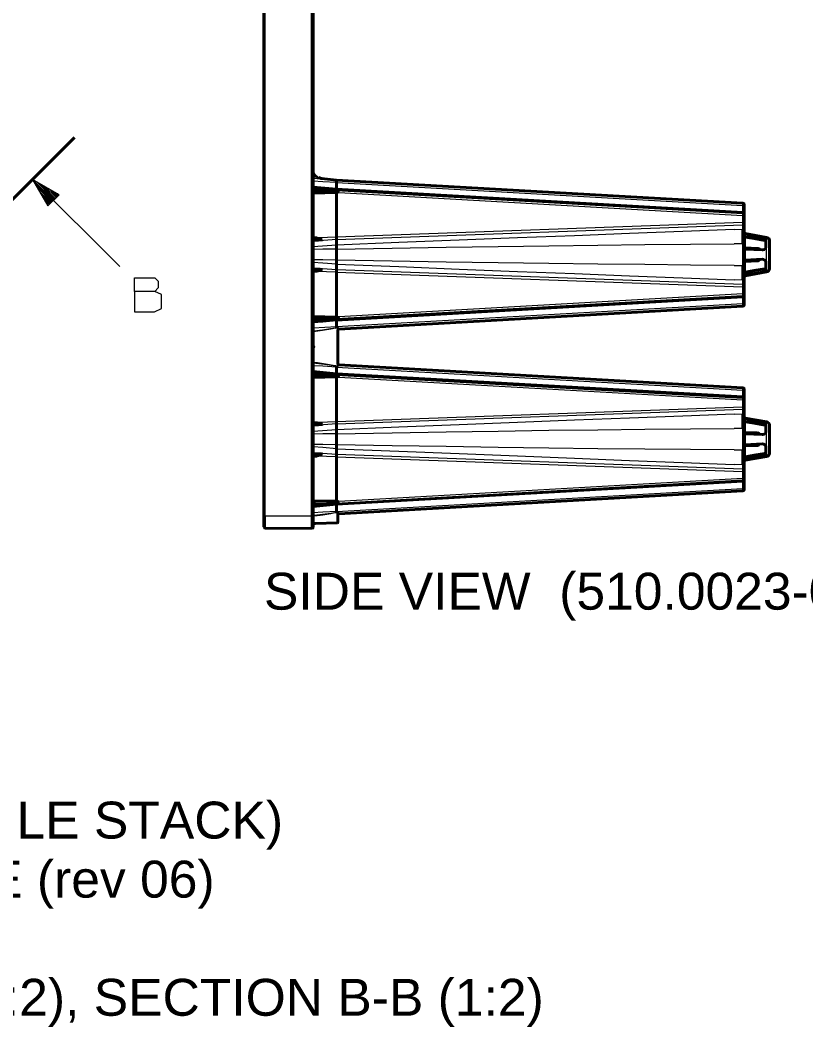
# Model space of a CAD drawing. Header units: millimetres. Extents: x 0 to 2941, y -405 to 1422.
# Drawn here: x 1274 to 1913, y -405 to 413 of the extents above; entities that cross this region are included whole.
import ezdxf

# ---------------------------------------------------------------- set-up
doc = ezdxf.new("R2010")
doc.units = ezdxf.units.MM
for name, color, linetype in [('FINE', 9, 'Continuous'), ('OUTLINE', 7, 'Continuous'), ('TITLE', 7, 'Continuous')]:
    doc.layers.add(name, color=color, linetype=linetype)
doc.styles.add('ARIAL', font='arial.ttf')

msp = doc.modelspace()

# ---------------------------------------------------------------- linework, layer by layer
at = {"layer": 'FINE', "lineweight": 9}
for p, q in [((1511.51, 9.99), (1511.51, 1139.99)), ((1281.14, 280.27), (1318.47, 317.6)), ((1301.5, 266.69), (1284.53, 283.66)), ((1301.5, 266.69), (1284.53, 283.66)), ((1300.8, 265.98), (1286.46, 280.31)), ((1302.21, 267.39), (1287.88, 281.72)), ((1302.92, 268.1), (1291.22, 279.79)), ((1531.47, 281.14), (1861.53, 262.4)), ((1300.09, 265.27), (1288.4, 276.96)), ((1299.38, 264.56), (1290.33, 273.62)), ((1298.67, 263.86), (1292.26, 270.27)), ((1303.62, 268.81), (1294.57, 277.86)), ((1304.33, 269.51), (1297.92, 275.93)), ((1305.04, 270.22), (1301.26, 274)), ((1305.75, 270.93), (1304.61, 272.07)), ((1305.75, 270.93), (1304.61, 272.07)), ((1531.47, 276.14), (1512.47, 277.98)), ((1512.47, 271.87), (1531.47, 272.37)), ((1513.92, 274.98), (1532.28, 274.5)), ((1513.92, 273.41), (1513.92, 274.98)), ((1861.53, 257.4), (1531.47, 276.14)), ((1532.24, 275.03), (1531.47, 275.06)), ((1531.47, 272.37), (1532.25, 272.39)), ((1532.25, 272.39), (1533.29, 273.04)), ((1532.28, 275), (1532.28, 274.5)), ((1532.28, 273.89), (1532.28, 273.39)), ((1533.29, 273.04), (1861.53, 254.4)), ((1533.41, 273.4), (1533.39, 274.21)), ((1297.97, 263.15), (1294.19, 266.93)), ((1297.26, 262.44), (1296.12, 263.58)), ((1297.26, 262.44), (1296.12, 263.58)), ((1861.53, 257.4), (1861.53, 262.4)), ((1861.53, 248.64), (1861.53, 254.4)), ((1861.53, 248.64), (1531.47, 236.7)), ((1531.47, 234.89), (1861.53, 246.83)), ((1854.47, 242.95), (1861.53, 243.22)), ((1514.77, 236.73), (1512.47, 236.79)), ((1531.47, 230.19), (1512.47, 228.73)), ((1531.47, 236.7), (1516.88, 236.17)), ((1854.47, 213.81), (1861.53, 213.77)), ((1531.47, 210.09), (1512.47, 211.47)), ((1514.77, 208.25), (1512.47, 208.19)), ((1861.53, 198.15), (1531.47, 210.09)), ((1531.47, 208.28), (1861.53, 196.34)), ((1861.53, 201.76), (1854.47, 202.03)), ((1861.53, 198.15), (1861.53, 201.76)), ((1861.53, 190.58), (1533.29, 171.94)), ((1861.53, 190.58), (1861.53, 196.34)), ((1531.47, 168.84), (1861.53, 187.59)), ((1861.53, 182.58), (1861.53, 187.59)), ((1512.47, 173.11), (1531.47, 172.62)), ((1531.47, 172.62), (1532.25, 172.6)), ((1532.25, 172.6), (1533.29, 171.94)), ((1531.47, 163.84), (1512.47, 162.76)), ((1513.92, 171.58), (1532.28, 171.1)), ((1532.24, 169.95), (1531.47, 169.92)), ((1532.28, 171.6), (1532.28, 171.1)), ((1532.28, 171.1), (1532.28, 170.49)), ((1532.28, 170.49), (1532.28, 169.99)), ((1533.41, 171.58), (1533.39, 170.77)), ((1531.47, 163.27), (1532.24, 163.37)), ((1532.28, 163.12), (1531.54, 162.99)), ((1533.39, 162.33), (1533.41, 161.99)), ((1513.45, 147.75), (1513.45, 147.23)), ((1532.24, 131.61), (1531.47, 131.71)), ((1531.47, 131.14), (1861.53, 112.4)), ((1531.47, 126.14), (1512.47, 127.98)), ((1513.92, 124.98), (1532.28, 124.5)), ((1861.53, 107.4), (1531.47, 126.14)), ((1531.47, 125.06), (1532.24, 125.03)), ((1533.29, 123.04), (1532.25, 122.39)), ((1532.28, 125), (1532.28, 124.5)), ((1532.28, 124.5), (1532.28, 123.89)), ((1532.28, 123.89), (1532.28, 123.39)), ((1533.29, 123.04), (1861.53, 104.4)), ((1533.39, 124.21), (1533.41, 123.4)), ((1531.47, 122.37), (1512.47, 121.87)), ((1532.25, 122.39), (1531.47, 122.37)), ((1861.53, 107.4), (1861.53, 112.4)), ((1861.53, 98.64), (1531.47, 86.7)), ((1861.53, 98.64), (1861.53, 104.4)), ((1531.47, 84.89), (1861.53, 96.83)), ((1854.47, 92.95), (1861.53, 93.22)), ((1861.53, 93.22), (1861.53, 96.83)), ((1512.47, 86.79), (1514.77, 86.73)), ((1531.47, 86.7), (1516.88, 86.17)), ((1531.47, 80.19), (1512.47, 78.73)), ((1861.53, 81.21), (1854.47, 81.17)), ((1531.47, 60.09), (1512.47, 61.47)), ((1512.47, 58.19), (1514.77, 58.25)), ((1861.53, 48.15), (1531.47, 60.09)), ((1531.47, 58.28), (1861.53, 46.34)), ((1854.47, 63.81), (1861.53, 63.77)), ((1877.22, 59.85), (1862.13, 57.27)), ((1877.22, 58.34), (1877.22, 59.85)), ((1861.53, 51.76), (1854.47, 52.03)), ((1861.53, 48.15), (1861.53, 51.76)), ((1861.53, 40.58), (1861.53, 46.34)), ((1861.53, 37.59), (1531.47, 18.84)), ((1861.53, 32.58), (1861.53, 37.59)), ((1531.47, 13.84), (1861.53, 32.58)), ((1531.47, 22.62), (1512.47, 23.11)), ((1531.47, 18.84), (1512.47, 17)), ((1513.92, 21.58), (1532.28, 21.1)), ((1513.92, 20.01), (1513.92, 21.58)), ((1532.28, 20.49), (1513.92, 20.01)), ((1532.25, 22.6), (1531.47, 22.62)), ((1531.47, 19.92), (1532.24, 19.95)), ((1533.29, 21.94), (1532.25, 22.6)), ((1532.28, 21.6), (1532.28, 21.1)), ((1532.28, 21.1), (1532.28, 20.49)), ((1532.28, 20.49), (1532.28, 19.99)), ((1533.39, 20.77), (1533.41, 21.58)), ((1511.51, 9.99), (1511.47, 9.99)), ((1531.47, 13.27), (1532.24, 13.37)), ((1533.39, 12.33), (1533.41, 11.99)), ((1512.47, 3.85), (1513.92, 4.54)), ((1513.92, 4.54), (1532.28, 5.18)), ((1532.28, 4.68), (1532.28, 5.18))]:
    msp.add_line(p, q, dxfattribs=at)
for points in [[(1511.47, 9.99), (1473.47, 9.99), (1473.47, 559.96)], [(1519.61, 284.21), (1518.76, 284.35), (1516.26, 285.39), (1514.24, 287.19), (1512.93, 289.56), (1512.47, 292.22)], [(1512.47, 289.38), (1513.05, 288.1), (1513.86, 286.88), (1514.72, 285.96), (1515.72, 285.16)], [(1355.24, 212.95), (1284.53, 283.66), (1296.96, 262.14), (1306.05, 271.23), (1284.53, 283.66)], [(1515.72, 285.16), (1513.63, 285.41), (1512.47, 285.54)], [(1512.47, 284.66), (1513.46, 284.55), (1515.63, 284.3)], [(1531.47, 281.14), (1520.27, 281.78), (1512.47, 282.23)], [(1515.63, 284.3), (1515.66, 284.67), (1515.72, 285.16)], [(1515.63, 284.3), (1517.76, 284.19), (1519.59, 284.21), (1519.61, 284.21)], [(1519.61, 284.21), (1519.59, 284.22), (1519.11, 284.26), (1517.64, 284.5), (1515.72, 285.16)], [(1519.65, 284.26), (1519.63, 284.27), (1519.26, 284.32)], [(1519.61, 284.21), (1519.62, 284.23), (1519.63, 284.24), (1519.64, 284.26), (1519.65, 284.26)], [(1531.47, 275.06), (1530.28, 275.12), (1524.04, 275.41), (1512.47, 275.91)], [(1512.47, 275.23), (1512.5, 275.13), (1512.51, 275.03)], [(1512.51, 273.36), (1512.5, 273.25), (1512.47, 273.16)], [(1512.51, 275.03), (1513.02, 275.01), (1513.92, 274.98)], [(1513.92, 273.41), (1513.02, 273.37), (1512.51, 273.36)], [(1513.92, 275.48), (1513.93, 275.33), (1513.92, 274.98)], [(1532.28, 274.5), (1532.28, 273.89), (1513.92, 273.41)], [(1513.92, 273.41), (1513.93, 273.05), (1513.92, 272.91)], [(1533.39, 274.21), (1533.33, 274.48), (1533.05, 274.78), (1532.65, 274.97), (1532.46, 275.01), (1532.35, 275.02), (1532.24, 275.03)], [(1532.24, 275.03), (1532.26, 275.01), (1532.28, 275)], [(1532.25, 272.39), (1532.25, 273.09), (1532.28, 273.39)], [(1532.28, 274.5), (1532.42, 274.5), (1532.47, 274.5)], [(1532.28, 273.89), (1532.42, 273.89), (1532.47, 273.89)], [(1533.29, 273.04), (1532.69, 273.35), (1532.45, 273.5)], [(1533.39, 274.21), (1532.74, 274.4), (1532.47, 274.8)], [(1533.41, 273.4), (1532.74, 273.46), (1532.47, 273.59)], [(1533.29, 273.04), (1533.35, 273.15), (1533.4, 273.33), (1533.41, 273.4)], [(1861.53, 262.4), (1861.55, 263.81), (1861.53, 264.4)], [(1861.53, 262.4), (1862.2, 262.4), (1862.47, 262.4)], [(1861.53, 257.4), (1862.2, 257.4), (1862.47, 257.4)], [(1861.53, 256.4), (1861.55, 256.69), (1861.53, 257.4)], [(1861.53, 254.4), (1861.55, 255.81), (1861.53, 256.4)], [(1861.53, 254.4), (1862.2, 254.4), (1862.47, 254.4)], [(1861.53, 248.64), (1862.2, 248.64), (1862.47, 248.64)], [(1861.53, 243.22), (1861.53, 246.83), (1861.54, 247.57), (1861.53, 248.64)], [(1861.53, 246.83), (1862.2, 247.12), (1862.47, 247.74)], [(1854.47, 242.95), (1812.61, 241.35), (1769.32, 239.67), (1724.6, 237.92), (1678.45, 236.1), (1630.89, 234.2), (1581.89, 232.24), (1531.47, 230.19)], [(1862.13, 237.71), (1877.22, 235.13), (1877.22, 236.64)], [(1863.3, 239.6), (1863.3, 239.45), (1863.3, 239.01)], [(1512.47, 235.32), (1512.47, 235.31), (1512.47, 235.31), (1512.48, 235.3), (1512.48, 235.3)], [(1531.47, 234.89), (1520.83, 234.12), (1512.47, 233.52)], [(1512.48, 234.68), (1512.47, 234.68), (1512.47, 234.67), (1512.47, 234.67)], [(1512.48, 234.68), (1512.47, 234.66), (1512.47, 234.64)], [(1512.47, 233.94), (1513.46, 233.98), (1516.79, 234.1), (1517.85, 234.18), (1518.92, 234.34), (1519.27, 234.42), (1519.62, 234.52), (1519.63, 234.53)], [(1512.48, 235.32), (1512.48, 235.31), (1512.48, 235.3)], [(1516.88, 236.17), (1515.45, 236.66), (1514.77, 236.73)], [(1514.84, 235.73), (1514.78, 236.02), (1514.77, 236.73)], [(1516.58, 235.52), (1516.71, 235.82), (1516.88, 236.17)], [(1516.87, 234.31), (1516.83, 234.25), (1516.79, 234.1)], [(1519.62, 234.81), (1519.61, 234.82), (1518.21, 235.55), (1517.81, 235.77), (1516.88, 236.17)], [(1519.63, 234.53), (1519.63, 234.59), (1519.63, 234.65), (1519.62, 234.73), (1519.62, 234.81)], [(1531.47, 226.99), (1576.61, 227.8), (1620.39, 228.53), (1662.81, 229.17), (1703.86, 229.73), (1743.56, 230.21), (1781.89, 230.61), (1818.86, 230.93), (1854.47, 231.17)], [(1861.53, 213.77), (1861.53, 219.54), (1861.53, 225.44), (1861.53, 231.21), (1854.47, 231.17)], [(1861.53, 231.21), (1861.9, 231.19), (1862.2, 231.12), (1862.4, 231.02), (1862.47, 230.91)], [(1863.3, 237.04), (1863.3, 234.6), (1863.3, 231.51), (1863.3, 227.94)], [(1880.22, 234.36), (1880, 234.65), (1879.35, 234.91), (1878.37, 235.07), (1877.22, 235.13)], [(1880.74, 222.49), (1880.74, 226.12), (1880.74, 229.51), (1880.74, 232.41), (1880.74, 234.64), (1880.74, 236.04), (1880.74, 236.52)], [(1531.47, 226.99), (1520.27, 226.82), (1512.47, 226.7)], [(1863.3, 226.92), (1863.3, 222.49), (1863.3, 218.06)], [(1880.74, 208.46), (1880.74, 208.94), (1880.74, 210.34), (1880.74, 212.57), (1880.74, 215.48), (1880.74, 218.86), (1880.74, 222.49)], [(1531.47, 217.99), (1520.27, 218.17), (1512.47, 218.29)], [(1531.47, 214.79), (1520.27, 215.65), (1512.47, 216.25)], [(1854.47, 213.81), (1818.86, 214.06), (1781.89, 214.38), (1743.56, 214.78), (1703.86, 215.25), (1662.81, 215.81), (1620.39, 216.46), (1576.61, 217.18), (1531.47, 217.99)], [(1531.47, 214.79), (1581.89, 212.75), (1630.89, 210.78), (1678.46, 208.88), (1724.6, 207.06), (1769.32, 205.31), (1812.61, 203.64), (1854.47, 202.03)], [(1861.53, 213.77), (1861.9, 213.8), (1862.2, 213.86), (1862.4, 213.96), (1862.47, 214.07)], [(1863.3, 217.04), (1863.3, 213.5), (1863.3, 210.44), (1863.3, 208)], [(1516.79, 210.88), (1514.81, 210.95), (1512.47, 211.04)], [(1512.47, 210.34), (1512.47, 210.32), (1512.48, 210.31)], [(1512.48, 209.67), (1512.48, 209.65), (1512.47, 209.63)], [(1514.77, 208.25), (1514.78, 208.96), (1514.84, 209.25)], [(1516.88, 208.81), (1515.45, 208.33), (1514.77, 208.25)], [(1516.88, 208.81), (1516.71, 209.17), (1516.58, 209.47)], [(1519.63, 210.46), (1519.62, 210.46), (1519.27, 210.56), (1518.92, 210.64), (1517.87, 210.8), (1516.79, 210.88)], [(1516.87, 210.68), (1516.83, 210.73), (1516.79, 210.88)], [(1519.62, 210.17), (1519.61, 210.17), (1517.69, 209.16), (1516.88, 208.81)], [(1531.47, 208.28), (1523.3, 208.58), (1516.88, 208.81)], [(1519.62, 210.17), (1519.62, 210.24), (1519.62, 210.3), (1519.63, 210.37), (1519.63, 210.43), (1519.63, 210.46)], [(1877.22, 208.34), (1877.22, 209.85), (1862.13, 207.27)], [(1863.3, 205.97), (1863.3, 205.53), (1863.3, 205.39)], [(1877.22, 209.85), (1878.37, 209.91), (1879.35, 210.08), (1880, 210.33), (1880.22, 210.63)], [(1367.25, 192.62), (1367.25, 203.71), (1383.88, 203.71), (1386.5, 201.08), (1386.5, 195.54), (1383.88, 192.62), (1367.25, 192.62), (1367.25, 176), (1383.58, 176), (1389.13, 178.62), (1389.13, 190), (1383.88, 192.62)], [(1861.53, 201.76), (1861.9, 201.68), (1862.2, 201.48), (1862.4, 201.19), (1862.47, 200.86)], [(1861.53, 198.15), (1862.2, 197.87), (1862.47, 197.24)], [(1861.53, 196.34), (1861.54, 197.41), (1861.53, 198.15)], [(1862.47, 196.34), (1862.2, 196.34), (1861.53, 196.34)], [(1862.47, 190.58), (1862.2, 190.58), (1861.53, 190.58)], [(1861.53, 188.58), (1861.55, 189.17), (1861.53, 190.58)], [(1861.53, 187.59), (1861.55, 188.29), (1861.53, 188.58)], [(1861.53, 180.58), (1861.55, 181.17), (1861.53, 182.58), (1531.47, 163.84)], [(1862.47, 187.59), (1862.2, 187.59), (1861.53, 187.59)], [(1862.47, 182.58), (1862.2, 182.58), (1861.53, 182.58)], [(1512.47, 171.83), (1512.5, 171.73), (1512.51, 171.63)], [(1513.92, 172.08), (1513.93, 171.93), (1513.92, 171.58)], [(1532.25, 172.6), (1532.25, 171.89), (1532.28, 171.6)], [(1533.29, 171.94), (1532.69, 171.63), (1532.45, 171.49)], [(1533.29, 171.94), (1533.38, 171.77), (1533.4, 171.7), (1533.41, 171.58)], [(1512.51, 169.96), (1512.5, 169.85), (1512.47, 169.76)], [(1531.47, 169.92), (1529.96, 169.85), (1526.67, 169.69), (1520.09, 169.4), (1512.47, 169.08)], [(1531.47, 168.84), (1520.27, 167.76), (1512.47, 167)], [(1512.51, 171.63), (1513.02, 171.61), (1513.92, 171.58)], [(1513.92, 170.01), (1513.02, 169.97), (1512.51, 169.96)], [(1532.28, 170.49), (1513.92, 170.01), (1513.92, 171.58)], [(1513.92, 170.01), (1513.93, 169.65), (1513.92, 169.51)], [(1533.39, 170.77), (1533.33, 170.52), (1533.3, 170.47), (1532.98, 170.16), (1532.71, 170.03), (1532.57, 169.99), (1532.4, 169.96), (1532.29, 169.95), (1532.24, 169.95)], [(1532.24, 169.95), (1532.26, 169.98), (1532.28, 169.99)], [(1532.28, 171.1), (1532.42, 171.1), (1532.47, 171.1)], [(1532.28, 170.49), (1532.42, 170.49), (1532.47, 170.49)], [(1533.41, 171.58), (1532.74, 171.52), (1532.47, 171.4)], [(1533.39, 170.77), (1532.74, 170.59), (1532.47, 170.19)], [(1512.47, 160.57), (1512.82, 160.61), (1520.03, 161.51), (1526.61, 162.42), (1530.42, 163.06), (1531.47, 163.28)], [(1512.47, 135.21), (1515.84, 134.76), (1524.01, 133.54), (1530.26, 132.33), (1531.54, 131.99), (1532.28, 131.87), (1532.28, 163.12)], [(1531.54, 162.99), (1530.5, 162.71), (1526.7, 161.91), (1520.12, 160.83), (1512.47, 159.77)], [(1532.24, 163.37), (1532.29, 163.38), (1532.4, 163.37), (1532.57, 163.3), (1532.71, 163.22), (1532.98, 162.99), (1533.3, 162.59), (1533.39, 162.38), (1533.39, 162.33)], [(1532.24, 163.37), (1532.26, 163.24), (1532.28, 163.12)], [(1532.47, 161.53), (1532.46, 161.92), (1532.41, 162.47), (1532.37, 162.78), (1532.35, 162.94), (1532.33, 163.02), (1532.32, 163.07), (1532.3, 163.11), (1532.3, 163.12), (1532.29, 163.12), (1532.29, 163.12), (1532.29, 163.12), (1532.28, 163.12), (1532.28, 163.12)], [(1533.39, 162.33), (1532.74, 162.07), (1532.47, 161.53)], [(1533.41, 161.99), (1532.74, 161.68), (1532.47, 161)], [(1533.41, 161.99), (1533.38, 161.96), (1533.35, 161.95), (1533.29, 161.94)], [(1513.45, 147.75), (1513.18, 148.61), (1512.47, 149.16)], [(1513.45, 147.75), (1512.76, 147.75), (1512.47, 147.75)], [(1513.45, 147.23), (1512.76, 147.23), (1512.47, 147.23)], [(1512.47, 145.82), (1513.18, 146.37), (1513.45, 147.23)], [(1531.47, 131.71), (1531.42, 131.72), (1530.17, 131.97), (1523.92, 132.95), (1512.47, 134.41)], [(1531.47, 131.14), (1520.27, 131.78), (1512.47, 132.23)], [(1533.39, 132.65), (1533.33, 132.43), (1533.05, 132.07), (1532.65, 131.72), (1532.46, 131.64), (1532.35, 131.61), (1532.24, 131.61)], [(1532.24, 131.61), (1532.26, 131.74), (1532.28, 131.87)], [(1532.28, 131.87), (1532.28, 131.86), (1532.29, 131.86), (1532.29, 131.86), (1532.29, 131.86), (1532.3, 131.87), (1532.3, 131.87), (1532.32, 131.92), (1532.36, 132.09), (1532.44, 132.79), (1532.47, 133.46)], [(1533.41, 133), (1532.74, 133.31), (1532.47, 133.98)], [(1533.39, 132.65), (1532.74, 132.91), (1532.47, 133.46)], [(1533.29, 133.04), (1533.35, 133.03), (1533.4, 133.01), (1533.41, 133), (1533.39, 132.65)], [(1512.47, 125.91), (1516.3, 125.75), (1524.04, 125.41), (1530.28, 125.12), (1531.47, 125.06)], [(1512.47, 125.23), (1512.5, 125.13), (1512.51, 125.03)], [(1512.51, 123.36), (1512.5, 123.25), (1512.47, 123.16)], [(1512.51, 125.03), (1513.02, 125.01), (1513.92, 124.98)], [(1513.92, 123.41), (1513.02, 123.37), (1512.51, 123.36)], [(1513.92, 125.48), (1513.93, 125.33), (1513.92, 124.98)], [(1532.28, 123.89), (1513.92, 123.41), (1513.92, 124.98)], [(1513.92, 123.41), (1513.93, 123.05), (1513.92, 122.91)], [(1532.24, 125.03), (1532.35, 125.02), (1532.46, 125.01), (1532.65, 124.97), (1533.05, 124.78), (1533.33, 124.48), (1533.39, 124.21)], [(1532.28, 125), (1532.26, 125.01), (1532.24, 125.03)], [(1532.28, 123.39), (1532.25, 123.09), (1532.25, 122.39)], [(1532.28, 124.5), (1532.42, 124.5), (1532.47, 124.5)], [(1532.28, 123.89), (1532.42, 123.89), (1532.47, 123.89)], [(1532.45, 123.5), (1532.69, 123.35), (1533.29, 123.04)], [(1532.47, 124.8), (1532.74, 124.4), (1533.39, 124.21)], [(1532.47, 123.59), (1532.74, 123.46), (1533.41, 123.4)], [(1533.41, 123.4), (1533.38, 123.22), (1533.35, 123.15), (1533.29, 123.04)], [(1861.53, 112.4), (1861.55, 113.81), (1861.53, 114.4)], [(1861.53, 112.4), (1862.2, 112.4), (1862.47, 112.4)], [(1861.53, 107.4), (1862.2, 107.4), (1862.47, 107.4)], [(1861.53, 106.4), (1861.55, 106.69), (1861.53, 107.4)], [(1861.53, 104.4), (1861.55, 105.81), (1861.53, 106.4)], [(1861.53, 104.4), (1862.2, 104.4), (1862.47, 104.4)], [(1861.53, 98.64), (1862.2, 98.64), (1862.47, 98.64)], [(1861.53, 96.83), (1861.54, 97.57), (1861.53, 98.64)], [(1854.47, 92.95), (1812.61, 91.35), (1769.32, 89.67), (1724.6, 87.92), (1678.45, 86.1), (1630.89, 84.2), (1581.89, 82.24), (1531.47, 80.19)], [(1861.53, 96.83), (1862.2, 97.12), (1862.47, 97.74)], [(1512.48, 85.3), (1512.48, 85.33), (1512.47, 85.36)], [(1512.47, 85.32), (1512.47, 85.31), (1512.47, 85.31), (1512.48, 85.3), (1512.48, 85.3)], [(1531.47, 84.89), (1520.83, 84.12), (1512.47, 83.52)], [(1512.48, 84.68), (1512.47, 84.68), (1512.47, 84.67), (1512.47, 84.67)], [(1512.48, 84.68), (1512.47, 84.66), (1512.47, 84.64)], [(1512.47, 83.94), (1513.46, 83.98), (1516.79, 84.1)], [(1514.77, 86.73), (1515.45, 86.66), (1516.88, 86.17)], [(1514.84, 85.73), (1514.78, 86.02), (1514.77, 86.73)], [(1516.58, 85.52), (1516.71, 85.82), (1516.88, 86.17)], [(1516.79, 84.1), (1517.85, 84.18), (1518.92, 84.34), (1519.27, 84.42), (1519.62, 84.52), (1519.63, 84.53), (1519.63, 84.59), (1519.63, 84.65), (1519.62, 84.73), (1519.62, 84.81)], [(1516.79, 84.1), (1516.83, 84.25), (1516.87, 84.31)], [(1516.88, 86.17), (1518.62, 85.32), (1519.61, 84.82), (1519.62, 84.81)], [(1862.13, 87.71), (1877.22, 85.13), (1877.22, 86.64)], [(1863.3, 89.6), (1863.3, 89.45), (1863.3, 89.01)], [(1863.3, 87.04), (1863.3, 84.6), (1863.3, 81.51), (1863.3, 77.94)], [(1880.22, 84.36), (1880, 84.65), (1879.35, 84.91), (1878.37, 85.07), (1877.22, 85.13)], [(1880.74, 72.49), (1880.74, 76.12), (1880.74, 79.51), (1880.74, 82.41), (1880.74, 84.64), (1880.74, 86.04), (1880.74, 86.52)], [(1531.47, 76.99), (1520.27, 76.82), (1512.47, 76.7)], [(1531.47, 76.99), (1576.61, 77.8), (1620.39, 78.53), (1662.81, 79.17), (1703.86, 79.73), (1743.56, 80.21), (1781.89, 80.61), (1818.86, 80.93), (1854.47, 81.17)], [(1861.53, 81.21), (1861.9, 81.18), (1862.2, 81.12), (1862.4, 81.02), (1862.47, 80.91)], [(1861.53, 63.77), (1861.53, 69.54), (1861.53, 75.44), (1861.53, 81.21)], [(1863.3, 76.92), (1863.3, 72.49), (1863.3, 68.06)], [(1531.47, 67.99), (1520.27, 68.17), (1512.47, 68.29)], [(1531.47, 64.79), (1520.27, 65.65), (1512.47, 66.25)], [(1854.47, 63.81), (1818.86, 64.06), (1781.89, 64.38), (1743.56, 64.78), (1703.86, 65.25), (1662.81, 65.81), (1620.39, 66.46), (1576.61, 67.18), (1531.47, 67.99)], [(1863.3, 67.04), (1863.3, 63.5), (1863.3, 60.44), (1863.3, 58)], [(1880.74, 58.46), (1880.74, 58.94), (1880.74, 60.34), (1880.74, 62.57), (1880.74, 65.48), (1880.74, 68.86), (1880.74, 72.49)], [(1516.79, 60.88), (1514.81, 60.95), (1512.47, 61.04)], [(1512.48, 60.31), (1512.47, 60.32), (1512.47, 60.34)], [(1512.47, 59.63), (1512.48, 59.64), (1512.48, 59.66)], [(1514.84, 59.25), (1514.78, 58.96), (1514.77, 58.25)], [(1514.77, 58.25), (1515.45, 58.33), (1516.88, 58.81)], [(1516.58, 59.47), (1516.71, 59.17), (1516.88, 58.81)], [(1519.63, 60.46), (1519.62, 60.46), (1519.27, 60.56), (1518.92, 60.64), (1517.87, 60.8), (1516.79, 60.88)], [(1516.79, 60.88), (1516.83, 60.73), (1516.87, 60.68)], [(1516.88, 58.81), (1518.21, 59.43), (1519.61, 60.17), (1519.62, 60.17)], [(1531.47, 58.28), (1523.3, 58.58), (1516.88, 58.81)], [(1519.62, 60.17), (1519.62, 60.24), (1519.62, 60.3), (1519.63, 60.37), (1519.63, 60.43), (1519.63, 60.46)], [(1531.47, 64.79), (1581.89, 62.75), (1630.89, 60.78), (1678.46, 58.88), (1724.6, 57.06), (1769.32, 55.31), (1812.61, 53.64), (1854.47, 52.03)], [(1861.53, 63.77), (1861.9, 63.8), (1862.2, 63.86), (1862.4, 63.96), (1862.47, 64.07)], [(1877.22, 59.85), (1878.37, 59.91), (1879.35, 60.08), (1880, 60.33), (1880.22, 60.63)], [(1861.53, 51.76), (1861.9, 51.68), (1862.2, 51.48), (1862.4, 51.19), (1862.47, 50.86)], [(1863.3, 55.97), (1863.3, 55.53), (1863.3, 55.39)], [(1861.53, 48.15), (1862.2, 47.87), (1862.47, 47.24)], [(1861.53, 46.34), (1861.54, 47.41), (1861.53, 48.15)], [(1861.53, 46.34), (1862.2, 46.34), (1862.47, 46.34)], [(1861.53, 38.58), (1861.55, 39.17), (1861.53, 40.58), (1533.29, 21.94)], [(1861.53, 40.58), (1862.2, 40.58), (1862.47, 40.58)], [(1861.53, 37.59), (1861.55, 38.29), (1861.53, 38.58)], [(1861.53, 37.59), (1862.2, 37.59), (1862.47, 37.59)], [(1861.53, 32.58), (1862.2, 32.58), (1862.47, 32.58)], [(1861.53, 30.58), (1861.55, 31.17), (1861.53, 32.58)], [(1512.47, 21.83), (1512.5, 21.73), (1512.51, 21.63)], [(1512.47, 19.76), (1512.5, 19.85), (1512.51, 19.96)], [(1512.47, 19.08), (1513.33, 19.11), (1520.09, 19.4), (1526.67, 19.69), (1529.96, 19.85), (1531.47, 19.92)], [(1512.51, 21.63), (1513.02, 21.61), (1513.92, 21.58)], [(1513.92, 20.01), (1513.02, 19.97), (1512.51, 19.96)], [(1513.92, 22.08), (1513.93, 21.93), (1513.92, 21.58)], [(1513.92, 20.01), (1513.93, 19.65), (1513.92, 19.51)], [(1532.24, 19.95), (1532.29, 19.95), (1532.4, 19.96), (1532.57, 20), (1532.71, 20.03), (1532.98, 20.16), (1533.3, 20.47), (1533.39, 20.7), (1533.39, 20.77)], [(1532.28, 19.99), (1532.26, 19.98), (1532.24, 19.95)], [(1532.28, 21.6), (1532.25, 21.89), (1532.25, 22.6)], [(1532.47, 21.1), (1532.42, 21.1), (1532.28, 21.1)], [(1532.47, 20.49), (1532.42, 20.49), (1532.28, 20.49)], [(1532.45, 21.49), (1532.69, 21.63), (1533.29, 21.94)], [(1532.47, 21.4), (1532.74, 21.52), (1533.41, 21.58)], [(1532.47, 20.19), (1532.74, 20.59), (1533.39, 20.77)], [(1533.41, 21.58), (1533.39, 21.75), (1533.29, 21.94)], [(1473.47, 9.99), (1472.76, 9.99), (1472.47, 9.99)], [(1473.47, 9.99), (1473.47, 7.01), (1473.47, 4.31), (1473.47, 2.18), (1473.47, 0.8), (1473.47, 0.33)], [(1511.51, 0.09), (1511.51, 0.58), (1511.51, 1.98), (1511.51, 4.17), (1511.51, 6.93), (1511.51, 9.99)], [(1512.47, 9.99), (1512.19, 9.99), (1511.51, 9.99)], [(1531.47, 13.84), (1520.27, 13.2), (1512.47, 12.76)], [(1512.47, 10.57), (1513.33, 10.68), (1520.09, 11.52), (1526.67, 12.43), (1529.96, 12.97), (1531.47, 13.28)], [(1531.54, 12.99), (1530.04, 12.6), (1526.76, 11.92), (1520.19, 10.84), (1513.42, 9.9), (1512.47, 9.77)], [(1532.28, 5.18), (1532.28, 13.12), (1531.54, 12.99)], [(1532.24, 13.37), (1532.29, 13.38), (1532.4, 13.37), (1532.57, 13.3), (1532.71, 13.22), (1532.98, 12.99), (1533.3, 12.59), (1533.39, 12.38), (1533.39, 12.33)], [(1532.28, 13.12), (1532.26, 13.24), (1532.24, 13.37)], [(1532.47, 11.53), (1532.74, 12.07), (1533.39, 12.33)], [(1532.47, 11), (1532.74, 11.68), (1533.41, 11.99)], [(1533.41, 11.99), (1533.39, 11.96), (1533.29, 11.94)], [(1512.47, 2.9), (1512.5, 2.89), (1512.51, 2.89)], [(1513.92, 4.04), (1513.93, 4.19), (1513.92, 4.54)], [(1532.47, 5.18), (1532.42, 5.18), (1532.28, 5.18)]]:
    msp.add_lwpolyline(points, dxfattribs=at)
at = {"layer": 'OUTLINE', "lineweight": 40}
for p, q in [((1512.47, 1001.74), (1512.47, 148.24)), ((1472.47, 559.96), (1472.47, 9.99)), ((1472.47, 388.32), (1472.47, 388.38)), ((1250.59, 249.72), (1318.47, 317.6)), ((1531.47, 283.14), (1519.21, 284.33)), ((1861.53, 264.4), (1531.47, 283.14)), ((1531.47, 276.14), (1531.47, 281.14)), ((1531.47, 275.14), (1512.47, 276.98)), ((1513.92, 275.48), (1512.47, 275.52)), ((1532.28, 275), (1513.92, 275.48)), ((1513.92, 272.91), (1532.28, 273.39)), ((1531.47, 275.14), (1531.47, 275.06)), ((1861.53, 256.4), (1531.47, 275.14)), ((1531.47, 275.06), (1531.47, 275.06)), ((1531.47, 236.7), (1531.47, 272.37)), ((1532.47, 274.5), (1532.47, 274.8)), ((1532.47, 273.89), (1532.47, 274.5)), ((1532.47, 273.59), (1532.47, 273.89)), ((1862.47, 254.4), (1862.47, 248.64)), ((1862.47, 248.64), (1862.47, 247.74)), ((1862.47, 247.74), (1862.47, 244.12)), ((1880.74, 236.52), (1863.3, 239.6)), ((1531.47, 230.19), (1531.47, 234.89)), ((1863.3, 227.94), (1873.33, 227.59)), ((1863.3, 226.92), (1877.22, 226.28)), ((1531.47, 214.79), (1531.47, 210.09)), ((1863.3, 218.06), (1877.22, 218.7)), ((1863.3, 217.04), (1873.33, 217.39)), ((1531.47, 172.62), (1531.47, 208.28)), ((1863.3, 205.39), (1880.74, 208.46)), ((1863.3, 205.97), (1877.22, 208.34)), ((1862.47, 200.86), (1862.47, 197.24)), ((1862.47, 197.24), (1862.47, 196.34)), ((1531.47, 169.84), (1861.53, 188.58)), ((1862.47, 196.34), (1862.47, 190.58)), ((1533.29, 161.94), (1861.53, 180.58)), ((1862.47, 187.59), (1862.47, 182.58)), ((1513.92, 172.08), (1512.75, 172.11)), ((1532.28, 171.6), (1513.92, 172.08)), ((1513.92, 169.51), (1532.28, 169.99)), ((1531.47, 169.92), (1531.47, 169.84)), ((1531.47, 169.92), (1531.47, 169.92)), ((1531.47, 163.84), (1531.47, 168.84)), ((1531.47, 163.84), (1531.47, 163.28)), ((1532.47, 170.19), (1532.47, 170.49)), ((1531.47, 163.28), (1531.47, 163.27)), ((1532.47, 161.53), (1532.47, 133.46)), ((1512.47, 148.14), (1512.47, 148.24)), ((1512.47, 148.24), (1512.47, 146.74)), ((1512.47, 146.84), (1512.47, 148.14)), ((1512.47, 146.74), (1512.47, 146.84)), ((1512.47, 9.99), (1512.47, 146.74)), ((1512.47, 146.74), (1512.47, 146.74)), ((1531.47, 131.71), (1531.47, 131.71)), ((1531.47, 131.71), (1531.47, 131.14)), ((1531.47, 126.14), (1531.47, 131.14)), ((1861.53, 114.4), (1533.29, 133.04)), ((1531.47, 125.14), (1512.47, 126.98)), ((1513.92, 125.48), (1512.47, 125.51)), ((1532.28, 125), (1513.92, 125.48)), ((1513.92, 122.91), (1532.28, 123.39)), ((1531.47, 125.14), (1531.47, 125.06)), ((1861.53, 106.4), (1531.47, 125.14)), ((1531.47, 125.06), (1531.47, 125.06)), ((1532.47, 123.59), (1532.47, 123.89)), ((1531.47, 86.7), (1531.47, 122.37)), ((1531.47, 80.19), (1531.47, 84.89)), ((1880.74, 86.52), (1863.3, 89.6)), ((1863.3, 89.01), (1877.22, 86.64)), ((1863.3, 77.94), (1873.33, 77.59)), ((1863.3, 76.92), (1877.22, 76.28)), ((1863.3, 68.06), (1877.22, 68.7)), ((1531.47, 64.79), (1531.47, 60.09)), ((1531.47, 22.62), (1531.47, 58.28)), ((1863.3, 55.39), (1880.74, 58.46)), ((1863.3, 55.97), (1877.22, 58.34)), ((1862.47, 50.86), (1862.47, 47.24)), ((1862.47, 47.24), (1862.47, 46.34)), ((1862.47, 46.34), (1862.47, 40.58)), ((1531.47, 19.84), (1861.53, 38.58)), ((1861.53, 30.58), (1533.29, 11.94)), ((1513.92, 22.08), (1512.75, 22.11)), ((1532.28, 21.6), (1513.92, 22.08)), ((1513.92, 19.51), (1532.28, 19.99)), ((1531.47, 22.62), (1531.47, 22.62)), ((1531.47, 19.92), (1531.47, 19.92)), ((1531.47, 19.92), (1531.47, 19.84)), ((1531.47, 18.84), (1531.47, 13.84)), ((1532.47, 20.19), (1532.47, 20.49)), ((1531.47, 13.28), (1531.47, 13.84)), ((1531.47, 13.28), (1531.47, 13.27)), ((1511.47, 0), (1473.47, 0.33)), ((1511.51, 0.09), (1511.47, 0.09)), ((1512.47, 0.99), (1512.47, 1.09)), ((1512.47, 0.99), (1512.47, 0.99)), ((1532.28, 4.68), (1513.92, 4.04))]:
    msp.add_line(p, q, dxfattribs=at)
for points in [[(1511.47, 1139.99), (1511.47, 9.99), (1511.47, 6.9), (1511.47, 4.12), (1511.47, 1.91), (1511.47, 0.49), (1511.47, 0)], [(1517, 285.08), (1519.26, 284.32), (1519.65, 284.26)], [(1518.47, 284.47), (1518.74, 284.41), (1518.97, 284.37)], [(1519.24, 284.32), (1519.3, 284.31), (1519.63, 284.27), (1519.65, 284.26)], [(1531.47, 283.14), (1531.47, 282.56), (1531.47, 281.14)], [(1512.26, 272.86), (1512.96, 272.88), (1513.92, 272.91)], [(1531.47, 275.14), (1531.47, 275.43), (1531.47, 276.14)], [(1531.47, 275.06), (1531.52, 275.02), (1531.53, 275.02), (1531.54, 275.02)], [(1531.47, 272.37), (1531.48, 273.07), (1531.52, 273.37)], [(1862.47, 263.4), (1862.47, 263.11), (1862.47, 262.4)], [(1862.47, 262.4), (1862.47, 257.4), (1862.47, 255.99), (1862.47, 255.4)], [(1862.47, 255.4), (1862.47, 255.11), (1862.47, 254.4)], [(1861.53, 243.22), (1861.9, 243.3), (1862.2, 243.5), (1862.4, 243.79), (1862.47, 244.12)], [(1861.53, 231.21), (1861.54, 234.52), (1861.54, 237.8), (1861.54, 240.67), (1861.53, 242.8), (1861.53, 243.22)], [(1862.47, 244.12), (1862.47, 243.67), (1862.47, 241.31), (1862.47, 238.16), (1862.47, 234.56), (1862.47, 230.91), (1862.47, 225.34), (1862.47, 219.64), (1862.47, 214.07)], [(1863.3, 239.01), (1863.02, 239.1), (1862.78, 239.27)], [(1863.3, 239.01), (1877.22, 236.64), (1878.23, 236.42), (1879.12, 236.13), (1879.79, 235.76), (1880.16, 235.32), (1880.22, 235.04)], [(1514.84, 235.73), (1514.43, 235.74), (1514.04, 235.75), (1513.2, 235.77), (1512.16, 235.8)], [(1512.48, 235.3), (1513.01, 235.27), (1514.4, 235.18), (1516.52, 235.04), (1519.24, 234.83), (1519.62, 234.81)], [(1519.63, 234.53), (1519.34, 234.52), (1516.54, 234.58), (1514.39, 234.63), (1513, 234.65), (1512.48, 234.68)], [(1512.54, 234.19), (1514.02, 234.23), (1516.31, 234.29), (1516.87, 234.31)], [(1514.84, 235.73), (1515.1, 235.72), (1515.35, 235.7), (1515.96, 235.62), (1516.58, 235.52), (1517.5, 235.31), (1517.95, 235.2), (1518.77, 235), (1519.18, 234.9), (1519.39, 234.86), (1519.6, 234.81), (1519.62, 234.81)], [(1519.63, 234.53), (1519.61, 234.52), (1518.88, 234.43), (1516.87, 234.31)], [(1531.47, 236.7), (1531.47, 235.63), (1531.47, 234.89)], [(1531.47, 226.99), (1531.47, 227.97), (1531.47, 228.89), (1531.47, 229.65), (1531.47, 230.19)], [(1861.96, 236.98), (1870.67, 235.5), (1879.37, 234.01)], [(1877.22, 235.13), (1877.31, 234.99), (1877.42, 234.89), (1877.7, 234.72), (1877.99, 234.59), (1878.37, 234.45), (1878.42, 234.43), (1878.42, 234.43), (1878.42, 234.43), (1878.42, 234.43), (1878.43, 234.42), (1878.45, 234.42), (1878.47, 234.41), (1878.53, 234.39), (1878.63, 234.35), (1878.81, 234.27), (1879.09, 234.14), (1879.23, 234.08), (1879.32, 234.03), (1879.38, 234.01), (1879.4, 234.02)], [(1879.35, 234.02), (1879.5, 233.98), (1879.64, 233.93), (1879.79, 233.83), (1879.92, 233.72), (1880.05, 233.55), (1880.14, 233.38), (1880.21, 233.16), (1880.22, 232.94)], [(1880.22, 228.96), (1880.22, 232.48), (1880.22, 235.04)], [(1883.22, 233.57), (1883.22, 233.12), (1883.22, 231.81), (1883.22, 229.74), (1883.22, 227.09), (1883.22, 224.07), (1883.22, 220.92), (1883.22, 217.89), (1883.22, 215.24), (1883.22, 213.18), (1883.22, 211.87), (1883.22, 211.42)], [(1531.47, 226.99), (1531.47, 222.49), (1531.47, 217.99)], [(1863.3, 227.94), (1862.99, 227.95), (1862.74, 227.96), (1862.56, 227.97), (1862.48, 227.97), (1862.47, 227.97)], [(1863.3, 226.92), (1863.02, 226.94), (1862.78, 226.99)], [(1875.63, 226.36), (1875.55, 226.48), (1874.79, 227.15), (1873.88, 227.52), (1873.33, 227.59)], [(1880.22, 228.96), (1880.05, 228.04), (1879.54, 227.22), (1878.77, 226.62), (1877.81, 226.31), (1877.22, 226.28)], [(1531.47, 214.79), (1531.47, 215.34), (1531.47, 216.1), (1531.47, 217.02), (1531.47, 217.99)], [(1861.53, 201.76), (1861.54, 203.67), (1861.54, 206.37), (1861.54, 209.57), (1861.53, 212.91), (1861.53, 213.77)], [(1863.3, 217.04), (1862.99, 217.03), (1862.74, 217.02), (1862.56, 217.01), (1862.48, 217.01), (1862.47, 217.01)], [(1862.47, 214.07), (1862.47, 213.12), (1862.47, 209.45), (1862.47, 205.93), (1862.47, 202.95), (1862.47, 200.86)], [(1863.3, 218.06), (1863.02, 218.04), (1862.78, 218)], [(1873.33, 217.39), (1874.26, 217.57), (1875.63, 218.63)], [(1877.22, 218.7), (1878.23, 218.58), (1879.12, 218.14), (1879.79, 217.44), (1880.16, 216.57), (1880.22, 216.02)], [(1880.22, 209.94), (1880.22, 212.51), (1880.22, 216.02)], [(1516.87, 210.68), (1516.31, 210.69), (1514.02, 210.75), (1512.21, 210.8)], [(1512.47, 210.31), (1512.47, 210.31), (1512.47, 210.31), (1512.48, 210.31), (1513, 210.33), (1514.39, 210.35), (1516.54, 210.4), (1517.53, 210.43), (1519.34, 210.46), (1519.63, 210.46)], [(1512.48, 209.68), (1512.48, 209.68), (1512.47, 209.67), (1512.47, 209.67), (1512.47, 209.66)], [(1519.62, 210.17), (1519.24, 210.15), (1516.52, 209.95), (1514.4, 209.8), (1513.01, 209.72), (1512.48, 209.68)], [(1512.56, 209.19), (1513.18, 209.21), (1514.04, 209.23), (1514.84, 209.25)], [(1514.84, 209.25), (1515.1, 209.26), (1515.35, 209.28), (1515.96, 209.36), (1516.58, 209.47)], [(1516.58, 209.47), (1517.38, 209.64), (1518.48, 209.92), (1519.04, 210.05), (1519.32, 210.11), (1519.46, 210.14), (1519.6, 210.17), (1519.62, 210.17)], [(1516.87, 210.68), (1517.85, 210.63), (1518.88, 210.55), (1519.25, 210.51), (1519.61, 210.46), (1519.63, 210.46)], [(1531.47, 210.09), (1531.47, 209.35), (1531.47, 208.28)], [(1879.37, 210.97), (1870.67, 209.49), (1861.96, 208)], [(1863.3, 205.97), (1863.02, 205.88), (1862.78, 205.71)], [(1879.4, 210.96), (1879.38, 210.97), (1879.32, 210.95), (1879.23, 210.91), (1879.09, 210.84), (1878.42, 210.55), (1877.42, 210.09), (1877.31, 209.99), (1877.22, 209.85)], [(1880.22, 209.94), (1880.05, 209.47), (1879.54, 209.06), (1878.77, 208.72), (1877.81, 208.46), (1877.22, 208.34)], [(1880.22, 212.04), (1880.21, 211.87), (1880.17, 211.69), (1880.1, 211.52), (1879.99, 211.35), (1879.86, 211.21), (1879.7, 211.09), (1879.54, 211.01), (1879.35, 210.97)], [(1879.4, 210.96), (1879.72, 211.08), (1879.99, 211.3), (1880.16, 211.59), (1880.22, 211.93)], [(1862.47, 190.58), (1862.47, 189.87), (1862.47, 189.58)], [(1862.47, 189.58), (1862.47, 189), (1862.47, 187.59)], [(1862.47, 182.58), (1862.47, 181.87), (1862.47, 181.58)], [(1531.47, 172.62), (1531.48, 171.91), (1531.52, 171.62)], [(1512.26, 169.46), (1512.96, 169.48), (1513.92, 169.51)], [(1531.47, 169.84), (1520.27, 168.76), (1512.47, 168)], [(1531.47, 169.92), (1531.53, 169.97), (1531.54, 169.97)], [(1531.47, 168.84), (1531.47, 169.55), (1531.47, 169.84)], [(1532.47, 170.49), (1532.47, 171.1), (1532.47, 171.4)], [(1531.47, 163.27), (1531.53, 163.01), (1531.54, 162.99)], [(1532.48, 161), (1532.48, 161.04), (1532.48, 161.08), (1532.5, 161.25), (1532.57, 161.42), (1532.58, 161.44), (1532.6, 161.47)], [(1532.6, 161.47), (1532.68, 161.59), (1532.76, 161.69), (1532.87, 161.78), (1532.98, 161.85), (1533.07, 161.89), (1533.16, 161.92), (1533.21, 161.93), (1533.25, 161.94), (1533.27, 161.94), (1533.28, 161.94)], [(1512.47, 148.24), (1512.47, 148.24), (1512.47, 148.14)], [(1512.47, 146.84), (1512.47, 146.74), (1512.47, 146.74)], [(1531.47, 131.71), (1531.53, 131.97), (1531.54, 131.99)], [(1532.53, 133.67), (1532.5, 133.84), (1532.48, 134.01)], [(1532.55, 133.62), (1532.48, 133.8), (1532.48, 134)], [(1533.13, 133.07), (1533.04, 133.1), (1532.97, 133.14), (1532.84, 133.23), (1532.72, 133.34), (1532.61, 133.48), (1532.54, 133.64), (1532.53, 133.65), (1532.53, 133.67)], [(1533.28, 133.04), (1533.28, 133.04), (1533.26, 133.04), (1533.24, 133.04), (1533.2, 133.05), (1533.15, 133.06), (1533.14, 133.07), (1533.13, 133.07)], [(1512.26, 122.86), (1512.96, 122.88), (1513.92, 122.91)], [(1531.47, 125.14), (1531.47, 125.43), (1531.47, 126.14)], [(1531.47, 125.06), (1531.53, 125.02), (1531.54, 125.02)], [(1531.52, 123.37), (1531.48, 123.07), (1531.47, 122.37)], [(1532.47, 123.89), (1532.47, 124.5), (1532.47, 124.8)], [(1862.47, 113.4), (1862.47, 113.11), (1862.47, 112.4)], [(1862.47, 112.4), (1862.47, 107.4), (1862.47, 105.99), (1862.47, 105.4)], [(1862.47, 105.4), (1862.47, 105.11), (1862.47, 104.4)], [(1862.47, 104.4), (1862.47, 98.64), (1862.47, 97.74), (1862.47, 94.12)], [(1861.53, 93.22), (1861.9, 93.3), (1862.2, 93.5), (1862.4, 93.79), (1862.47, 94.12)], [(1861.53, 81.21), (1861.54, 84.52), (1861.54, 87.8), (1861.54, 90.67), (1861.53, 92.8), (1861.53, 93.22)], [(1862.47, 94.12), (1862.47, 93.67), (1862.47, 91.31), (1862.47, 88.16), (1862.47, 84.56), (1862.47, 80.91)], [(1514.84, 85.73), (1514.04, 85.75), (1512.38, 85.79)], [(1512.48, 85.3), (1513.01, 85.27), (1514.4, 85.18), (1516.52, 85.04), (1519.24, 84.83), (1519.62, 84.81)], [(1519.63, 84.53), (1519.34, 84.52), (1516.54, 84.58), (1514.39, 84.63), (1513, 84.65), (1512.48, 84.68)], [(1512.54, 84.19), (1514.02, 84.23), (1516.31, 84.29), (1516.87, 84.31)], [(1519.62, 84.81), (1519.6, 84.81), (1519.45, 84.84), (1519.3, 84.88), (1519.01, 84.94), (1518.42, 85.08), (1516.58, 85.52), (1515.96, 85.62), (1515.35, 85.7), (1515.1, 85.72), (1514.84, 85.73)], [(1519.63, 84.53), (1519.61, 84.52), (1518.88, 84.43), (1516.87, 84.31)], [(1531.47, 86.7), (1531.47, 85.63), (1531.47, 84.89)], [(1861.96, 86.98), (1870.67, 85.5), (1879.37, 84.01)], [(1863.3, 89.01), (1863.02, 89.1), (1862.78, 89.27)], [(1877.22, 86.64), (1878.23, 86.42), (1879.12, 86.13), (1879.79, 85.76), (1880.16, 85.32), (1880.22, 85.04)], [(1877.22, 85.13), (1877.31, 84.99), (1877.42, 84.89), (1877.7, 84.72), (1877.99, 84.59), (1878.37, 84.44), (1878.42, 84.43), (1878.42, 84.43), (1878.42, 84.43), (1878.42, 84.43), (1878.43, 84.42), (1878.45, 84.42), (1878.47, 84.41), (1878.53, 84.39), (1878.63, 84.35), (1878.81, 84.27), (1879.09, 84.14), (1879.23, 84.08), (1879.32, 84.03), (1879.38, 84.01), (1879.4, 84.02)], [(1879.35, 84.02), (1879.5, 83.98), (1879.64, 83.93), (1879.79, 83.83), (1879.92, 83.72), (1880.05, 83.55), (1880.14, 83.38), (1880.21, 83.16), (1880.22, 82.94)], [(1880.22, 78.96), (1880.22, 82.48), (1880.22, 85.04)], [(1883.22, 83.57), (1883.22, 83.12), (1883.22, 81.8), (1883.22, 79.74), (1883.22, 77.09), (1883.22, 74.06), (1883.22, 70.91), (1883.22, 67.89), (1883.22, 65.24), (1883.22, 63.17), (1883.22, 61.87), (1883.22, 61.42)], [(1531.47, 76.99), (1531.47, 77.97), (1531.47, 78.89), (1531.47, 79.65), (1531.47, 80.19)], [(1531.47, 76.99), (1531.47, 72.49), (1531.47, 67.99)], [(1862.47, 80.91), (1862.47, 75.34), (1862.47, 69.65), (1862.47, 64.07)], [(1863.3, 77.94), (1862.99, 77.95), (1862.74, 77.96), (1862.56, 77.97), (1862.48, 77.97), (1862.47, 77.97)], [(1863.3, 76.92), (1863.02, 76.94), (1862.78, 76.99)], [(1875.63, 76.36), (1875.55, 76.48), (1874.79, 77.15), (1873.88, 77.52), (1873.33, 77.59)], [(1880.22, 78.96), (1880.05, 78.04), (1879.54, 77.22), (1878.77, 76.62), (1877.81, 76.31), (1877.22, 76.28)], [(1531.47, 64.79), (1531.47, 65.34), (1531.47, 66.1), (1531.47, 67.02), (1531.47, 67.99)], [(1863.3, 67.04), (1862.99, 67.03), (1862.74, 67.02), (1862.56, 67.01), (1862.48, 67.01), (1862.47, 67.01)], [(1863.3, 68.06), (1863.02, 68.04), (1862.78, 68)], [(1863.3, 67.04), (1873.33, 67.39), (1874.26, 67.57), (1875.63, 68.63)], [(1877.22, 68.7), (1878.23, 68.58), (1879.12, 68.14), (1879.79, 67.44), (1880.16, 66.57), (1880.22, 66.02)], [(1880.22, 59.94), (1880.22, 62.51), (1880.22, 66.02)], [(1516.87, 60.68), (1516.31, 60.69), (1514.02, 60.75), (1512.38, 60.79)], [(1512.47, 60.31), (1512.47, 60.31), (1512.47, 60.31), (1512.47, 60.31)], [(1512.48, 59.68), (1512.48, 59.68), (1512.47, 59.67), (1512.47, 59.67), (1512.47, 59.66)], [(1512.48, 60.31), (1513, 60.33), (1514.39, 60.35), (1516.54, 60.4), (1517.53, 60.43), (1519.34, 60.46), (1519.63, 60.46)], [(1519.62, 60.17), (1519.24, 60.15), (1516.52, 59.95), (1514.4, 59.8), (1513.01, 59.72), (1512.48, 59.68)], [(1512.56, 59.19), (1513.18, 59.21), (1514.04, 59.23), (1514.84, 59.25)], [(1516.58, 59.47), (1515.96, 59.36), (1515.35, 59.28), (1515.1, 59.26), (1514.84, 59.25)], [(1519.62, 60.17), (1519.6, 60.17), (1519.39, 60.13), (1519.18, 60.08), (1518.77, 59.99), (1517.95, 59.78), (1516.58, 59.47)], [(1516.87, 60.68), (1517.85, 60.63), (1518.88, 60.55), (1519.25, 60.51), (1519.61, 60.46), (1519.63, 60.46)], [(1531.47, 60.09), (1531.47, 59.35), (1531.47, 58.28)], [(1861.53, 51.76), (1861.54, 53.67), (1861.54, 56.37), (1861.54, 59.57), (1861.53, 62.91), (1861.53, 63.77)], [(1879.37, 60.97), (1870.67, 59.49), (1861.96, 58)], [(1862.47, 64.07), (1862.47, 63.12), (1862.47, 59.45), (1862.47, 55.93), (1862.47, 52.95), (1862.47, 50.86)], [(1877.22, 59.85), (1877.31, 59.99), (1877.42, 60.09), (1877.85, 60.33), (1878.42, 60.55), (1878.81, 60.71), (1879.09, 60.84), (1879.23, 60.91), (1879.32, 60.95), (1879.38, 60.97), (1879.4, 60.96)], [(1880.22, 59.94), (1880.05, 59.47), (1879.54, 59.06), (1878.77, 58.72), (1877.81, 58.46), (1877.22, 58.34)], [(1880.22, 62.04), (1880.21, 61.87), (1880.17, 61.69), (1880.1, 61.52), (1879.99, 61.35), (1879.86, 61.21), (1879.7, 61.09), (1879.54, 61.01), (1879.35, 60.97)], [(1879.4, 60.96), (1879.72, 61.08), (1879.99, 61.3), (1880.16, 61.59), (1880.22, 61.93)], [(1863.3, 55.97), (1863.02, 55.88), (1862.78, 55.71)], [(1862.47, 40.58), (1862.47, 39.87), (1862.47, 39.58)], [(1862.47, 39.58), (1862.47, 39), (1862.47, 37.59), (1862.47, 32.58)], [(1862.47, 32.58), (1862.47, 31.87), (1862.47, 31.58)], [(1512.26, 19.46), (1512.96, 19.48), (1513.92, 19.51)], [(1531.47, 19.84), (1520.27, 18.76), (1512.47, 18)], [(1531.52, 21.62), (1531.48, 21.91), (1531.47, 22.62)], [(1531.47, 19.92), (1531.53, 19.97), (1531.54, 19.97)], [(1531.47, 19.84), (1531.47, 19.55), (1531.47, 18.84)], [(1532.47, 20.49), (1532.47, 21.1), (1532.47, 21.4)], [(1472.47, 1.33), (1472.47, 1.76), (1472.47, 2.99), (1472.47, 4.9), (1472.47, 7.32), (1472.47, 9.99)], [(1512.47, 9.99), (1512.47, 7.24), (1512.47, 4.76), (1512.47, 2.79), (1512.47, 1.53), (1512.47, 1.09)], [(1531.47, 13.27), (1531.53, 13.01), (1531.54, 12.99)], [(1532.47, 11.53), (1532.46, 11.92), (1532.41, 12.47), (1532.37, 12.78), (1532.35, 12.94), (1532.33, 13.02), (1532.32, 13.07), (1532.3, 13.11), (1532.3, 13.12), (1532.29, 13.12), (1532.29, 13.12), (1532.29, 13.12), (1532.28, 13.12), (1532.28, 13.12)], [(1532.47, 11.53), (1532.47, 5.18), (1532.47, 4.88)], [(1532.49, 11.01), (1532.5, 11.22), (1532.58, 11.43)], [(1532.58, 11.43), (1532.6, 11.47), (1532.61, 11.5), (1532.7, 11.64), (1532.82, 11.75), (1532.93, 11.82), (1533.03, 11.88), (1533.12, 11.91), (1533.2, 11.93), (1533.23, 11.94), (1533.26, 11.94), (1533.28, 11.94), (1533.29, 11.94), (1533.29, 11.94)], [(1513.92, 4.04), (1513.02, 3.7), (1512.51, 2.89)]]:
    msp.add_lwpolyline(points, dxfattribs=at)
for points in [[(1532.47, 274.8, 0.406567), (1532.28, 275)], [(1532.28, 273.39, 0.406906), (1532.47, 273.59)], [(1862.47, 263.4, 0.397684), (1861.53, 264.4)], [(1862.47, 255.4, 0.397684), (1861.53, 256.4)], [(1862.47, 240.58, 0.363963), (1863.3, 239.6)], [(1883.22, 233.57, 0.363966), (1880.74, 236.52)], [(1863.3, 205.39, 0.364016), (1862.47, 204.4)], [(1880.74, 208.46, 0.363942), (1883.22, 211.42)], [(1861.53, 188.58, 0.397797), (1862.47, 189.58)], [(1861.53, 180.58, 0.397608), (1862.47, 181.58)], [(1532.47, 171.4, 0.406567), (1532.28, 171.6)], [(1532.28, 169.99, 0.406655), (1532.47, 170.19)], [(1532.47, 124.8, 0.406567), (1532.28, 125)], [(1532.28, 123.39, 0.406655), (1532.47, 123.59)], [(1862.47, 113.4, 0.397734), (1861.53, 114.4)], [(1862.47, 105.4, 0.397634), (1861.53, 106.4)], [(1862.47, 90.58, 0.363963), (1863.3, 89.6)], [(1883.22, 83.57, 0.363982), (1880.74, 86.52)], [(1880.74, 58.46, 0.363892), (1883.22, 61.42)], [(1863.3, 55.39, 0.364016), (1862.47, 54.4)], [(1861.53, 38.58, 0.397797), (1862.47, 39.58)], [(1861.53, 30.58, 0.397608), (1862.47, 31.58)], [(1532.47, 21.4, 0.406567), (1532.28, 21.6)], [(1532.28, 19.99, 0.406906), (1532.47, 20.19)], [(1472.47, 1.33, 0.411682), (1473.47, 0.33)], [(1511.51, 0.09, 0.403974), (1512.47, 1.09)], [(1532.28, 4.68, 0.403525), (1532.47, 4.88)]]:
    msp.add_lwpolyline(points, format="xyb", dxfattribs=at)

# ---------------------------------------------------------------- texts
at = {"layer": 'TITLE', "style": 'ARIAL'}
for s, p in [('SIDE VIEW  (510.0023-06 view, drawn 1:1 mm)', (1472.47, -66)), ('GENERAL ARRANGEMENT: ATLAN CUBE 1000L MODULE (SINGLE STACK)', (0, -252)), ('SOURCE: Supplier drawing 510.0023-06 ECOCUBE 1000 MODULE (rev 06)', (0, -300)), ('VIEWS: PLAN VIEW, SIDE VIEW, SECTION C-C, SECTION A-A (1:2), SECTION B-B (1:2)', (0, -396))]:
    msp.add_text(s, height=30, dxfattribs=at).set_placement(p)

doc.saveas('drawing.dxf')
